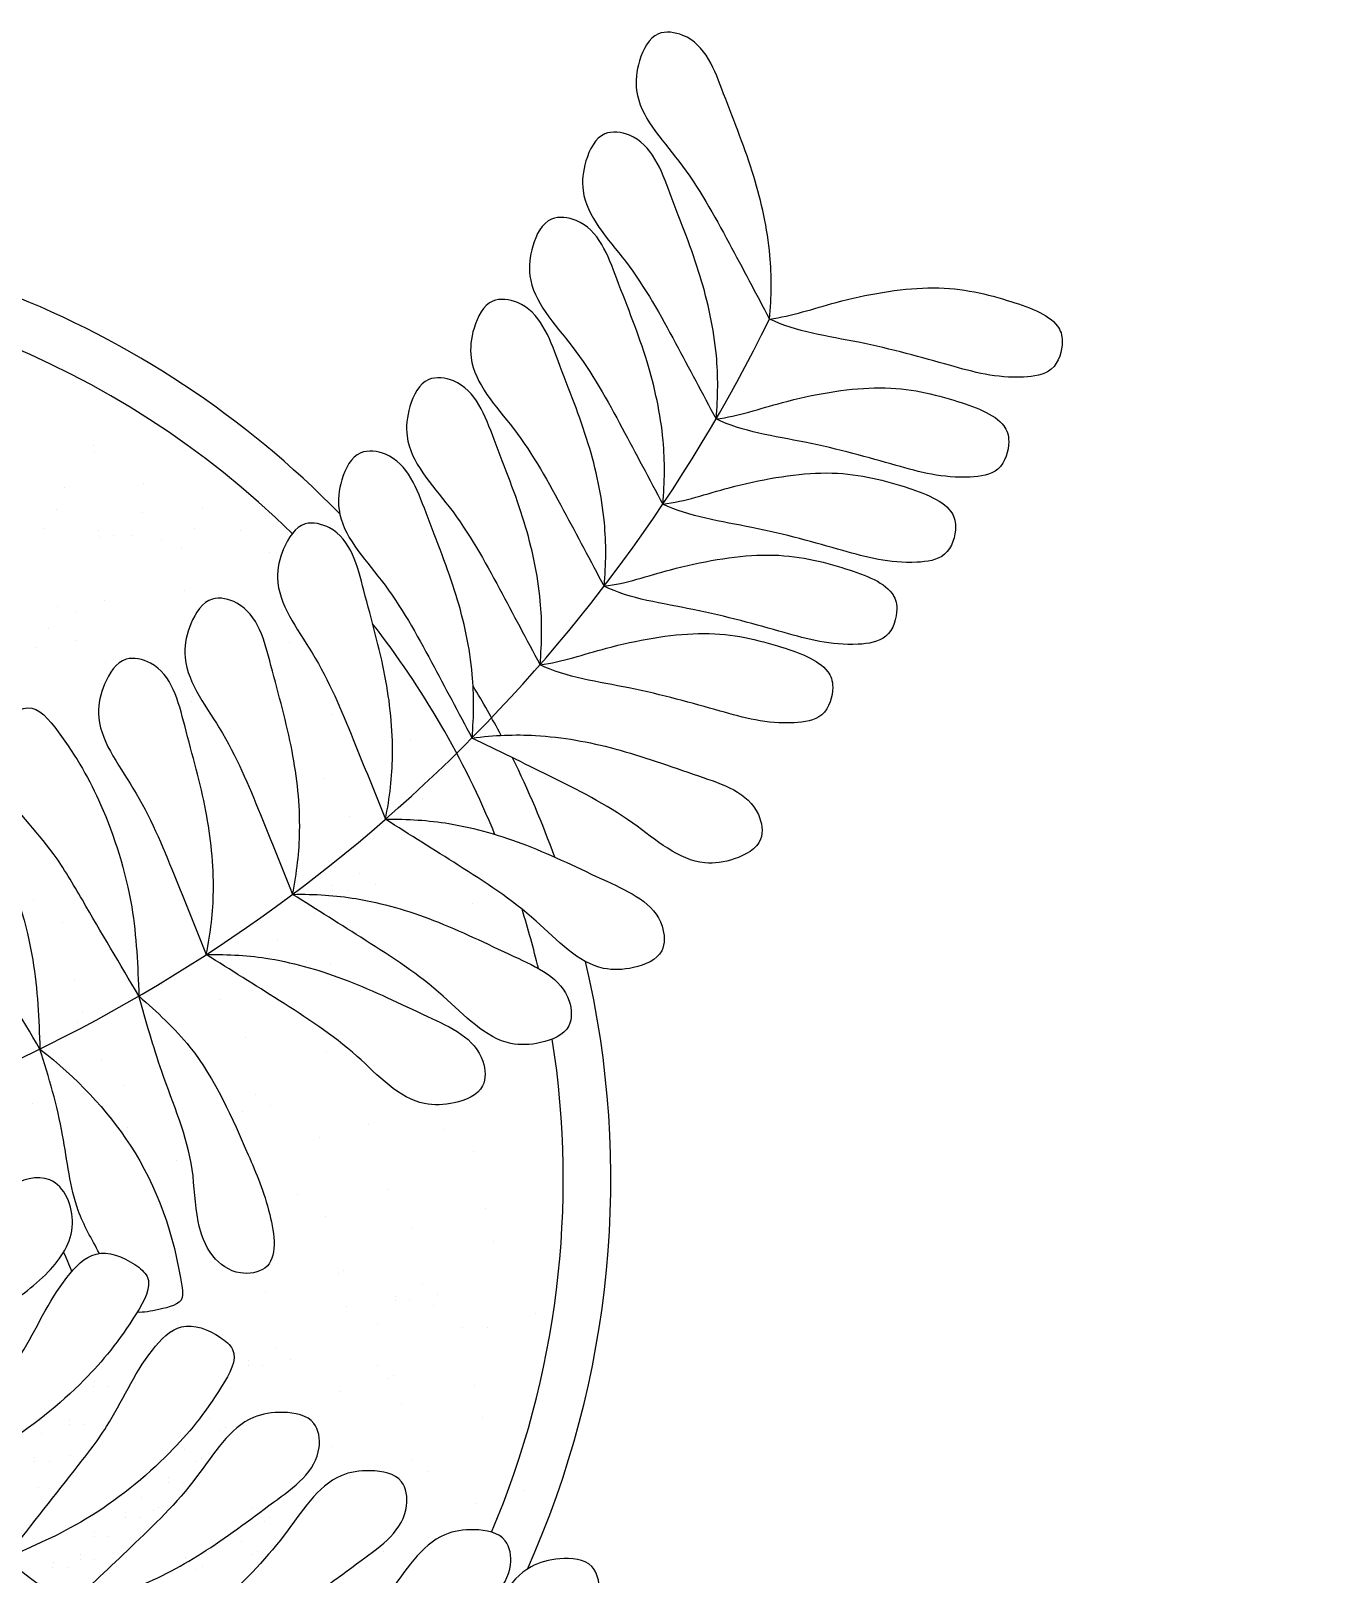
# Model space of a CAD drawing. Header units: millimetres. Extents: x -171 to 194, y -206 to 166.
# Drawn here: x 39 to 175.8, y -41.5 to 120.6 of the extents above; entities that cross this region are included whole.
import ezdxf

# ---------------------------------------------------------------- set-up
doc = ezdxf.new("R2010")
doc.units = ezdxf.units.MM
for name, color, linetype in [('ceco.net 289 plantpot', 7, 'Continuous'), ('ceco.net 289 pot plant', 95, 'Continuous'), ('ceco.net 289 potting soil', 27, 'Continuous')]:
    doc.layers.add(name, color=color, linetype=linetype)

msp = doc.modelspace()

# ---------------------------------------------------------------- linework, layer by layer
at = {"layer": 'ceco.net 289 plantpot'}
for radius, start, end in [(100, 44.3522, 92.9664), (95, 45.5588, 91.7598), (95, 22.4118, 37.896), (100, 27.7931, 31.2109), (100, 19.7777, 26.2786), (95, 13.481, 17.3738), (100, 335.825, 13.2131), (95, 337.0316, 8.9163)]:
    msp.add_arc((0, 0), radius, start, end, dxfattribs=at)
at = {"layer": 'ceco.net 289 pot plant'}
for centre, start, end in [((-33.84, 164.21), 293.2872, 333.8699), ((140.43, 91.6), 213.1176, 282.1874)]:
    msp.add_arc(centre, 167.66, start, end, dxfattribs=at)
for points, knots in [([(116.68, 90.37), (115.26, 93.05), (112.26, 98.69), (107.94, 106.64), (102.26, 112.46), (102.82, 117.57), (104.43, 120.81), (109.63, 120.13), (112.11, 113.18), (115.16, 105.76), (116.94, 97.71), (116.9, 92.72), (116.68, 90.37)], [0.0052118, 0.0052118, 0.0052118, 0.0052118, 0.023307, 0.0434891, 0.0608041, 0.0670587, 0.0739783, 0.0791577, 0.0941122, 0.112631, 0.1295455, 0.1425478, 0.1425478, 0.1425478, 0.1425478]), ([(111.06, 79.87), (109.64, 82.54), (106.63, 88.18), (102.32, 96.13), (96.63, 101.96), (97.2, 107.06), (98.8, 110.31), (104.01, 109.63), (106.49, 102.68), (109.53, 95.25), (111.31, 87.2), (111.28, 82.22), (111.06, 79.87)], [0.0052118, 0.0052118, 0.0052118, 0.0052118, 0.023307, 0.0434891, 0.0608041, 0.0670587, 0.0739783, 0.0791577, 0.0941122, 0.112631, 0.1295455, 0.1425478, 0.1425478, 0.1425478, 0.1425478]), ([(105.46, 70.91), (104.04, 73.59), (101.04, 79.23), (96.72, 87.18), (91.04, 93.01), (91.6, 98.11), (93.21, 101.36), (98.41, 100.68), (100.89, 93.72), (103.94, 86.3), (105.71, 78.25), (105.68, 73.26), (105.46, 70.91)], [0.0052118, 0.0052118, 0.0052118, 0.0052118, 0.023307, 0.0434891, 0.0608041, 0.0670587, 0.0739783, 0.0791577, 0.0941122, 0.112631, 0.1295455, 0.1425478, 0.1425478, 0.1425478, 0.1425478]), ([(99.29, 62.3), (97.87, 64.97), (94.86, 70.61), (90.55, 78.56), (84.86, 84.39), (85.43, 89.49), (87.03, 92.74), (92.24, 92.06), (94.72, 85.11), (97.76, 77.69), (99.54, 69.63), (99.51, 64.65), (99.29, 62.3)], [0.0052118, 0.0052118, 0.0052118, 0.0052118, 0.023307, 0.0434891, 0.0608041, 0.0670587, 0.0739783, 0.0791577, 0.0941122, 0.112631, 0.1295455, 0.1425478, 0.1425478, 0.1425478, 0.1425478]), ([(116.68, 90.37), (119.41, 89.04), (126.74, 88.01), (135.38, 85.57), (141.33, 83.89), (146.81, 84.66), (147.7, 88.01), (146.74, 90.65), (141.06, 92.65), (134.23, 94.25), (124.12, 92.48), (119.03, 90.67), (116.68, 90.37)], [0.0052118, 0.0052118, 0.0052118, 0.0052118, 0.023307, 0.0434891, 0.0608041, 0.0670587, 0.0739783, 0.0791577, 0.0941122, 0.112631, 0.1295455, 0.1425478, 0.1425478, 0.1425478, 0.1425478]), ([(92.56, 54.05), (91.13, 56.73), (88.13, 62.37), (83.81, 70.32), (78.13, 76.15), (78.69, 81.25), (80.3, 84.5), (85.5, 83.82), (87.98, 76.87), (91.03, 69.44), (92.81, 61.39), (92.77, 56.41), (92.56, 54.05)], [0.0052118, 0.0052118, 0.0052118, 0.0052118, 0.023307, 0.0434891, 0.0608041, 0.0670587, 0.0739783, 0.0791577, 0.0941122, 0.112631, 0.1295455, 0.1425478, 0.1425478, 0.1425478, 0.1425478]), ([(111.06, 79.87), (113.78, 78.54), (121.12, 77.51), (129.75, 75.06), (135.7, 73.38), (141.19, 74.16), (142.07, 77.5), (141.12, 80.15), (135.44, 82.15), (128.6, 83.75), (118.49, 81.97), (113.4, 80.16), (111.06, 79.87)], [0.0052118, 0.0052118, 0.0052118, 0.0052118, 0.023307, 0.0434891, 0.0608041, 0.0670587, 0.0739783, 0.0791577, 0.0941122, 0.112631, 0.1295455, 0.1425478, 0.1425478, 0.1425478, 0.1425478]), ([(85.41, 46.35), (83.98, 49.03), (80.98, 54.67), (76.66, 62.62), (70.98, 68.45), (71.54, 73.55), (73.15, 76.8), (78.35, 76.12), (80.83, 69.16), (83.88, 61.74), (85.66, 53.69), (85.62, 48.7), (85.41, 46.35)], [0.0052118, 0.0052118, 0.0052118, 0.0052118, 0.023307, 0.0434891, 0.0608041, 0.0670587, 0.0739783, 0.0791577, 0.0941122, 0.112631, 0.1295455, 0.1425478, 0.1425478, 0.1425478, 0.1425478]), ([(105.46, 70.91), (108.19, 69.59), (115.52, 68.56), (124.15, 66.11), (130.1, 64.43), (135.59, 65.2), (136.48, 68.55), (135.52, 71.19), (129.84, 73.2), (123.01, 74.8), (112.9, 73.02), (107.81, 71.21), (105.46, 70.91)], [0.0052118, 0.0052118, 0.0052118, 0.0052118, 0.023307, 0.0434891, 0.0608041, 0.0670587, 0.0739783, 0.0791577, 0.0941122, 0.112631, 0.1295455, 0.1425478, 0.1425478, 0.1425478, 0.1425478]), ([(76.31, 37.81), (75.18, 40.62), (72.8, 46.55), (69.35, 54.92), (64.32, 61.32), (65.43, 66.33), (67.37, 69.39), (72.47, 68.16), (74.2, 60.98), (76.44, 53.27), (77.34, 45.08), (76.77, 40.12), (76.31, 37.81)], [0.0052118, 0.0052118, 0.0052118, 0.0052118, 0.023307, 0.0434891, 0.0608041, 0.0670587, 0.0739783, 0.0791577, 0.0941122, 0.112631, 0.1295455, 0.1425478, 0.1425478, 0.1425478, 0.1425478]), ([(99.29, 62.3), (102.01, 60.97), (109.35, 59.94), (117.98, 57.5), (123.93, 55.81), (129.42, 56.59), (130.3, 59.93), (129.35, 62.58), (123.67, 64.58), (116.83, 66.18), (106.72, 64.41), (101.63, 62.59), (99.29, 62.3)], [0.0052118, 0.0052118, 0.0052118, 0.0052118, 0.023307, 0.0434891, 0.0608041, 0.0670587, 0.0739783, 0.0791577, 0.0941122, 0.112631, 0.1295455, 0.1425478, 0.1425478, 0.1425478, 0.1425478]), ([(66.55, 29.93), (65.42, 32.74), (63.04, 38.67), (59.59, 47.03), (54.56, 53.43), (55.67, 58.45), (57.61, 61.5), (62.71, 60.27), (64.44, 53.1), (66.67, 45.39), (67.58, 37.19), (67.01, 32.24), (66.55, 29.93)], [0.0052118, 0.0052118, 0.0052118, 0.0052118, 0.023307, 0.0434891, 0.0608041, 0.0670587, 0.0739783, 0.0791577, 0.0941122, 0.112631, 0.1295455, 0.1425478, 0.1425478, 0.1425478, 0.1425478]), ([(92.56, 54.05), (95.28, 52.73), (102.61, 51.7), (111.25, 49.25), (117.2, 47.57), (122.68, 48.35), (123.57, 51.69), (122.61, 54.34), (116.93, 56.34), (110.1, 57.94), (99.99, 56.16), (94.9, 54.35), (92.56, 54.05)], [0.0052118, 0.0052118, 0.0052118, 0.0052118, 0.023307, 0.0434891, 0.0608041, 0.0670587, 0.0739783, 0.0791577, 0.0941122, 0.112631, 0.1295455, 0.1425478, 0.1425478, 0.1425478, 0.1425478]), ([(57.48, 23.6), (56.35, 26.41), (53.97, 32.34), (50.52, 40.71), (45.5, 47.11), (46.6, 52.12), (48.54, 55.18), (53.65, 53.95), (55.37, 46.77), (57.61, 39.07), (58.51, 30.87), (57.95, 25.92), (57.48, 23.6)], [0.0052118, 0.0052118, 0.0052118, 0.0052118, 0.023307, 0.0434891, 0.0608041, 0.0670587, 0.0739783, 0.0791577, 0.0941122, 0.112631, 0.1295455, 0.1425478, 0.1425478, 0.1425478, 0.1425478]), ([(50.4, 19.25), (50.27, 22.37), (50.01, 29.22), (46.89, 39.01), (43.31, 45.36), (39.43, 50.2), (36.24, 48.41), (33.69, 45.61), (36.42, 39.66), (40.93, 35.43), (45.45, 27.59), (48.41, 22.6), (50.4, 19.25)], [0, 0, 0, 0, 9.382838, 20.626338, 29.494268, 33.574539, 35.36567, 39.594133, 43.517154, 52.88698, 58.653797, 70.36787, 70.36787, 70.36787, 70.36787]), ([(85.41, 46.35), (88.13, 45.03), (93.87, 42.22), (101.97, 38.19), (107.99, 32.71), (113.07, 33.46), (116.26, 35.17), (115.4, 40.35), (108.36, 42.59), (100.84, 45.37), (92.73, 46.86), (87.75, 46.65), (85.41, 46.35)], [0.0052118, 0.0052118, 0.0052118, 0.0052118, 0.023307, 0.0434891, 0.0608041, 0.0670587, 0.0739783, 0.0791577, 0.0941122, 0.112631, 0.1295455, 0.1425478, 0.1425478, 0.1425478, 0.1425478]), ([(40, 13.68), (39.88, 16.8), (39.61, 23.66), (36.5, 33.44), (32.91, 39.8), (29.03, 44.64), (25.85, 42.85), (23.29, 40.05), (26.02, 34.1), (30.53, 29.87), (35.05, 22.03), (38.01, 17.03), (40, 13.68)], [0, 0, 0, 0, 9.382838, 20.626338, 29.494268, 33.574539, 35.36567, 39.594133, 43.517154, 52.88698, 58.653797, 70.36787, 70.36787, 70.36787, 70.36787]), ([(76.31, 37.81), (78.88, 36.2), (84.29, 32.8), (91.91, 27.92), (97.31, 21.84), (102.44, 22.04), (105.8, 23.4), (105.49, 28.64), (98.74, 31.61), (91.55, 35.19), (83.65, 37.53), (78.67, 37.86), (76.31, 37.81)], [0.0052118, 0.0052118, 0.0052118, 0.0052118, 0.023307, 0.0434891, 0.0608041, 0.0670587, 0.0739783, 0.0791577, 0.0941122, 0.112631, 0.1295455, 0.1425478, 0.1425478, 0.1425478, 0.1425478]), ([(66.55, 29.93), (69.11, 28.32), (74.52, 24.92), (82.15, 20.04), (87.55, 13.95), (92.68, 14.15), (96.03, 15.52), (95.73, 20.76), (88.97, 23.73), (81.79, 27.3), (73.88, 29.65), (68.91, 29.97), (66.55, 29.93)], [0.0052118, 0.0052118, 0.0052118, 0.0052118, 0.023307, 0.0434891, 0.0608041, 0.0670587, 0.0739783, 0.0791577, 0.0941122, 0.112631, 0.1295455, 0.1425478, 0.1425478, 0.1425478, 0.1425478]), ([(57.48, 23.6), (60.05, 21.99), (65.46, 18.59), (73.08, 13.72), (78.48, 7.63), (83.62, 7.83), (86.97, 9.2), (86.66, 14.44), (79.91, 17.41), (72.72, 20.98), (64.82, 23.33), (59.84, 23.65), (57.48, 23.6)], [0.0052118, 0.0052118, 0.0052118, 0.0052118, 0.023307, 0.0434891, 0.0608041, 0.0670587, 0.0739783, 0.0791577, 0.0941122, 0.112631, 0.1295455, 0.1425478, 0.1425478, 0.1425478, 0.1425478]), ([(50.4, 19.25), (52.29, 17.55), (57.39, 12.99), (61.17, 4.19), (64.23, -2.82), (65.19, -9.45), (60.65, -10.2), (57.73, -8.13), (56.26, -3.94), (56.25, 2.84), (52.84, 10.5), (51.14, 16.62), (50.39, 19.29)], [0, 0, 0, 0, 7.590313, 20.454844, 27.109435, 32.765399, 35.391152, 38.784652, 42.725385, 48.220503, 58.997267, 67.325939, 67.325939, 67.325939, 67.325939]), ([(46.25, -7.8), (45.42, -6.25), (43.31, -2.66), (42.56, 5.17), (40.93, 10.73), (40, 13.68), (43.83, 10.67), (50.78, 3.45), (54.21, -6.04), (55.16, -13.12), (52.64, -13.63), (50.87, -14.04), (50.21, -13.97)], [0.087337, 0.087337, 0.087337, 0.087337, 0.0977429, 0.1139236, 0.1326013, 0.1326013, 0.1326013, 0.1599421, 0.1918657, 0.1938847, 0.1994022, 0.2037518, 0.2037518, 0.2037518, 0.2037518]), ([(17.08, -21.96), (19.59, -21.51), (26.36, -20.32), (33.96, -14.98), (40.85, -10.31), (44.39, -5.15), (41.94, 0.98), (36.84, -0.22), (35, -4.74), (31.13, -10.61), (23.81, -15.85), (19.1, -20.13), (17.05, -21.99)], [0, 0, 0, 0, 7.590313, 20.454844, 27.109435, 32.765399, 37.953801, 42.158279, 44.701035, 52.251373, 63.028137, 71.356809, 71.356809, 71.356809, 71.356809]), ([(27.38, -32.21), (30.23, -30.96), (36.51, -28.2), (44.48, -21.72), (49.08, -16.06), (52.17, -10.67), (49.33, -8.37), (45.79, -7.01), (41.26, -11.74), (38.97, -17.48), (33.33, -24.56), (29.77, -29.14), (27.38, -32.21)], [0, 0, 0, 0, 9.382838, 20.626338, 29.494268, 33.574539, 35.36567, 39.594133, 43.517154, 52.88698, 58.653797, 70.36787, 70.36787, 70.36787, 70.36787]), ([(36.36, -39.85), (39.22, -38.6), (45.5, -35.84), (53.47, -29.36), (58.07, -23.7), (61.15, -18.32), (58.32, -16.01), (54.78, -14.65), (50.24, -19.38), (47.95, -25.12), (42.32, -32.2), (38.75, -36.78), (36.36, -39.85)], [0, 0, 0, 0, 9.382838, 20.626338, 29.494268, 33.574539, 35.36567, 39.594133, 43.517154, 52.88698, 58.653797, 70.36787, 70.36787, 70.36787, 70.36787]), ([(43.01, -44.85), (45.21, -42.77), (49.85, -38.38), (56.38, -32.12), (60.49, -25.09), (65.57, -24.29), (69.12, -24.98), (69.84, -30.17), (63.8, -34.4), (57.44, -39.31), (50.15, -43.15), (45.33, -44.44), (43.01, -44.85)], [0.0052118, 0.0052118, 0.0052118, 0.0052118, 0.023307, 0.0434891, 0.0608041, 0.0670587, 0.0739783, 0.0791577, 0.0941122, 0.112631, 0.1295455, 0.1425478, 0.1425478, 0.1425478, 0.1425478]), ([(52.21, -50.97), (54.41, -48.9), (59.06, -44.51), (65.58, -38.24), (69.7, -31.21), (74.77, -30.41), (78.32, -31.1), (79.04, -36.3), (73, -40.53), (66.65, -45.43), (59.35, -49.27), (54.53, -50.56), (52.21, -50.97)], [0.0052118, 0.0052118, 0.0052118, 0.0052118, 0.023307, 0.0434891, 0.0608041, 0.0670587, 0.0739783, 0.0791577, 0.0941122, 0.112631, 0.1295455, 0.1425478, 0.1425478, 0.1425478, 0.1425478]), ([(63.12, -57.17), (65.32, -55.09), (69.97, -50.7), (76.49, -44.44), (80.61, -37.41), (85.68, -36.61), (89.23, -37.3), (89.96, -42.49), (83.91, -46.73), (77.56, -51.63), (70.26, -55.47), (65.44, -56.76), (63.12, -57.17)], [0.0052118, 0.0052118, 0.0052118, 0.0052118, 0.023307, 0.0434891, 0.0608041, 0.0670587, 0.0739783, 0.0791577, 0.0941122, 0.112631, 0.1295455, 0.1425478, 0.1425478, 0.1425478, 0.1425478]), ([(74.4, -62.51), (76.37, -60.21), (80.52, -55.35), (86.34, -48.42), (89.68, -41), (94.63, -39.66), (98.24, -39.96), (99.51, -45.05), (93.95, -49.9), (88.16, -55.46), (81.32, -60.06), (76.67, -61.85), (74.4, -62.51)], [0.0052118, 0.0052118, 0.0052118, 0.0052118, 0.023307, 0.0434891, 0.0608041, 0.0670587, 0.0739783, 0.0791577, 0.0941122, 0.112631, 0.1295455, 0.1425478, 0.1425478, 0.1425478, 0.1425478])]:
    msp.add_open_spline(points, degree=3, knots=knots, dxfattribs=at)
msp.add_open_spline([(43.34, -9.68), (43.08, -8.98), (42.79, -8.32), (42.48, -7.66)], degree=3, dxfattribs=at)
at = {"layer": 'ceco.net 289 potting soil'}
for p, q in [((45.64, 77.12), (45.64, 77.12)), ((45.72, 76.39), (45.72, 76.39)), ((50.85, 73.13), (50.85, 73.13)), ((42.62, 72.65), (42.62, 72.65)), ((41.71, 70.38), (41.71, 70.38)), ((50.74, 70.07), (50.74, 70.07)), ((57.13, 70.58), (57.13, 70.58)), ((40.4, 68.4), (40.4, 68.4)), ((46.2, 68.11), (46.2, 68.11)), ((56.21, 68.32), (56.21, 68.32)), ((61.1, 68.2), (61.1, 68.2)), ((46.28, 67.37), (46.28, 67.37)), ((47.7, 67.59), (47.7, 67.59)), ((49.63, 67.62), (49.63, 67.62)), ((52.77, 67.13), (52.77, 67.13)), ((54.9, 66.33), (54.9, 66.33)), ((64.15, 65.89), (64.15, 65.89)), ((55.16, 61.88), (55.16, 61.88)), ((41.83, 60.16), (41.83, 60.16)), ((46.83, 60.82), (46.83, 60.82)), ((43.77, 59.62), (43.77, 59.62)), ((65.41, 59.88), (65.41, 59.88)), ((40.91, 57.9), (40.91, 57.9)), ((39.6, 55.91), (39.6, 55.91)), ((43.83, 56.57), (43.83, 56.57)), ((66.26, 56.43), (66.26, 56.43)), ((46.88, 54.26), (46.88, 54.26)), ((55.99, 50.7), (55.99, 50.7)), ((55.96, 50.21), (55.96, 50.21)), ((70.69, 48.83), (70.69, 48.83)), ((78.93, 46.06), (78.93, 46.06)), ((69.94, 42.05), (69.94, 42.05)), ((80.2, 40.05), (80.2, 40.05)), ((72.53, 38.11), (72.53, 38.11)), ((48.34, 35.8), (48.34, 35.8)), ((70.77, 30.88), (70.77, 30.88)), ((73.6, 32.1), (73.6, 32.1)), ((75.22, 31.01), (75.22, 31.01)), ((39.29, 29.27), (39.29, 29.27)), ((70.75, 30.38), (70.75, 30.38)), ((72.28, 30.36), (72.28, 30.36)), ((68.86, 27.89), (68.86, 27.89)), ((80.39, 27.59), (80.39, 27.59)), ((85.47, 29), (85.47, 29)), ((42.34, 26.96), (42.34, 26.96)), ((64.92, 25.15), (64.92, 25.15)), ((67.97, 22.84), (67.97, 22.84)), ((70.56, 22.55), (70.56, 22.55)), ((43.61, 20.95), (43.61, 20.95)), ((52.88, 20.45), (52.88, 20.45)), ((58.98, 18.83), (58.98, 18.83)), ((43.89, 16.44), (43.89, 16.44)), ((44.45, 17.51), (44.45, 17.51)), ((42.84, 14.97), (42.84, 14.97)), ((61.57, 14.89), (61.57, 14.89)), ((70.08, 13.39), (70.08, 13.39)), ((46.48, 12.5), (46.48, 12.5)), ((48.89, 9.9), (48.89, 9.9)), ((62.64, 8.88), (62.64, 8.88)), ((39.24, 7.99), (39.24, 7.99)), ((47.55, 6.49), (47.55, 6.49)), ((59.79, 7.16), (59.79, 7.16)), ((59.81, 7.66), (59.81, 7.66)), ((61.31, 7.14), (61.31, 7.14)), ((64.26, 7.79), (64.26, 7.79)), ((49.17, 5.4), (49.17, 5.4)), ((74.51, 5.78), (74.51, 5.78)), ((82.49, 5.22), (82.49, 5.22)), ((69.43, 4.37), (69.43, 4.37)), ((42.81, 2.28), (42.81, 2.28)), ((54.34, 1.98), (54.34, 1.98)), ((85.54, 2.91), (85.54, 2.91)), ((67.02, -1.56), (67.02, -1.56)), ((76.55, -1.09), (76.55, -1.09)), ((86.81, -3.1), (86.81, -3.1)), ((70.06, -3.87), (70.06, -3.87)), ((79.14, -5.04), (79.14, -5.04)), ((87.65, -6.54), (87.65, -6.54)), ((71.9, -9.55), (71.9, -9.55)), ((71.33, -9.88), (71.33, -9.88)), ((80.21, -11.04), (80.21, -11.04)), ((63.66, -11.82), (63.66, -11.82)), ((77.35, -12.77), (77.35, -12.77)), ((77.38, -12.27), (77.38, -12.27)), ((78.88, -12.79), (78.88, -12.79)), ((81.83, -12.14), (81.83, -12.14)), ((72.18, -13.32), (72.18, -13.32)), ((81.38, -13.3), (81.38, -13.3)), ((92.08, -14.15), (92.08, -14.15)), ((75.47, -15.26), (75.47, -15.26)), ((84.43, -15.61), (84.43, -15.61)), ((87, -15.55), (87, -15.55)), ((64.73, -17.82), (64.73, -17.82)), ((61.91, -19.05), (61.91, -19.05)), ((66.36, -18.92), (66.36, -18.92)), ((61.88, -19.55), (61.88, -19.55)), ((63.41, -19.57), (63.41, -19.57)), ((75.44, -19.61), (75.44, -19.61)), ((76.61, -20.93), (76.61, -20.93)), ((77.17, -20.6), (77.17, -20.6)), ((45.65, -21.78), (45.65, -21.78)), ((45.68, -21.28), (45.68, -21.28)), ((47.18, -21.79), (47.18, -21.79)), ((60, -22.03), (60, -22.03)), ((71.52, -22.33), (71.52, -22.33)), ((85.7, -21.62), (85.7, -21.62)), ((78.03, -23.56), (78.03, -23.56)), ((43.09, -25.73), (43.09, -25.73)), ((43.11, -25.24), (43.11, -25.24)), ((44.62, -25.75), (44.62, -25.75)), ((57.81, -25.1), (57.81, -25.1)), ((86.54, -25.06), (86.54, -25.06)), ((40.17, -26.73), (40.17, -26.73)), ((58.97, -26.41), (58.97, -26.41)), ((59.54, -26.08), (59.54, -26.08)), ((39.46, -29.18), (39.46, -29.18)), ((43.21, -29.04), (43.21, -29.04)), ((55.23, -28.37), (55.23, -28.37)), ((70.79, -28.07), (70.79, -28.07)), ((39.44, -29.68), (39.44, -29.68)), ((40.97, -29.69), (40.97, -29.69)), ((56.4, -29.68), (56.4, -29.68)), ((56.96, -29.35), (56.96, -29.35)), ((76.27, -30.79), (76.27, -30.79)), ((79.1, -29.56), (79.1, -29.56)), ((80.72, -30.66), (80.72, -30.66)), ((39.8, -32.39), (39.8, -32.39)), ((53.48, -31.82), (53.48, -31.82)), ((53.5, -31.33), (53.5, -31.33)), ((55, -31.84), (55, -31.84)), ((77.78, -31.31), (77.78, -31.31)), ((50.72, -33.47), (50.72, -33.47)), ((90.97, -32.67), (90.97, -32.67)), ((48.95, -35.56), (48.95, -35.56)), ((48.98, -35.06), (48.98, -35.06)), ((50.48, -35.58), (50.48, -35.58)), ((51.89, -34.78), (51.89, -34.78)), ((52.45, -34.45), (52.45, -34.45)), ((62.38, -34.6), (62.38, -34.6)), ((64.11, -35.58), (64.11, -35.58)), ((85.89, -34.07), (85.89, -34.07)), ((45.72, -36.98), (45.72, -36.98)), ((63.55, -35.91), (63.55, -35.91)), ((45.69, -37.48), (45.69, -37.48)), ((47.22, -37.5), (47.22, -37.5)), ((61.13, -38.08), (61.13, -38.08)), ((41.38, -40.25), (41.38, -40.25)), ((44.24, -39.97), (44.24, -39.97)), ((44.27, -39.47), (44.27, -39.47)), ((45.77, -39.99), (45.77, -39.99)), ((55.34, -39.69), (55.34, -39.69)), ((62.29, -39.39), (62.29, -39.39)), ((62.85, -39.06), (62.85, -39.06)), ((76.06, -39.12), (76.06, -39.12)), ((41.35, -40.74), (41.35, -40.74)), ((42.88, -40.76), (42.88, -40.76)), ((56.5, -41), (56.5, -41)), ((57.07, -40.67), (57.07, -40.67)), ((73.54, -40.67), (73.54, -40.67))]:
    msp.add_line(p, q, dxfattribs=at)

doc.saveas('drawing.dxf')
